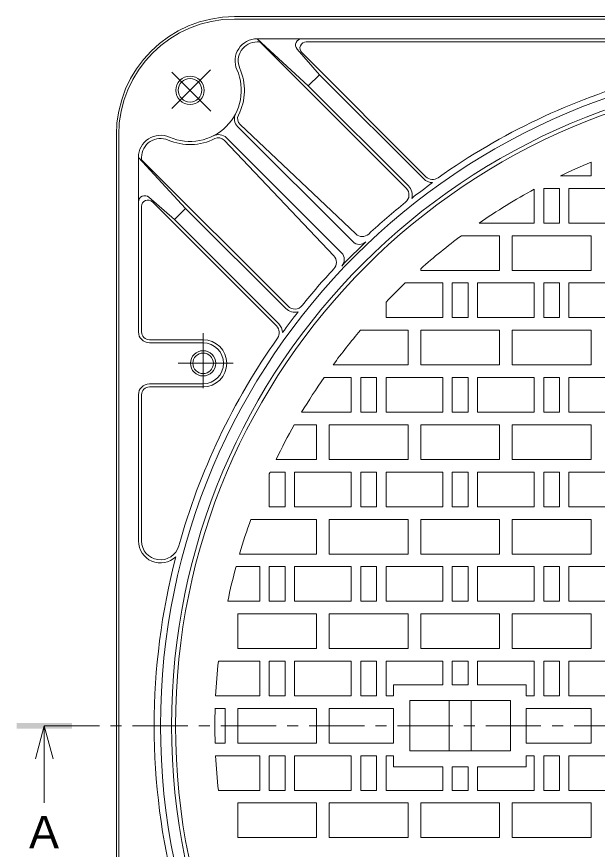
# Model space of a CAD drawing. Units: millimetres, scale not verified. Extents: x -1027 to 1330, y -947 to 943.
# Drawn here: x -1027 to -659, y 353 to 881 of the extents above; entities that cross this region are included whole.
import ezdxf
from ezdxf.enums import TextEntityAlignment as Align

# ---------------------------------------------------------------- set-up
doc = ezdxf.new("R2010")
doc.units = ezdxf.units.MM
doc.header["$LTSCALE"] = 7
doc.linetypes.add('CHAIN1', pattern=[8, 5, -1, 1, -1])
for name, color, linetype, lineweight in [('0-0_通り芯', 3, 'CHAIN1', 9), ('0-1_躯体', 2, 'Continuous', 9), ('0-2_仕上', 3, 'Continuous', 9), ('0-5_寸法', 7, 'Continuous', 9)]:
    doc.layers.add(name, color=color, linetype=linetype, lineweight=lineweight)
doc.styles.add('ＭＳ ゴシック', font='')
doc.styles.get('ＭＳ ゴシック').set_extended_font_data('MS Gothic')

msp = doc.modelspace()

# ---------------------------------------------------------------- linework, layer by layer
at = {"layer": '0-0_通り芯'}
msp.add_line((-1009.529, 431.078), (-18.081, 431.078), dxfattribs=at)
at = {"layer": '0-1_躯体'}
for p, q in [((-138.805, 881.078), (-888.805, 881.078)), ((-138.805, 879.578), (-888.805, 879.578)), ((-842.135, 837.19), (-874.522, 867.078)), ((-874.522, 867.078), (-631.108, 867.078)), ((-874.522, 865.078), (-872.851, 865.078)), ((-779.985, 772.212), (-872.851, 865.078)), ((-843.396, 865.078), (-631.108, 865.078)), ((-849.239, 860.442), (-835.064, 844.261)), ((-846.224, 858.25), (-767.506, 779.532)), ((-835.064, 844.261), (-842.135, 837.19)), ((-768.92, 778.117), (-835.064, 844.261)), ((-778.571, 773.626), (-842.135, 837.19)), ((-813.943, 738.287), (-886.943, 811.287)), ((-885.381, 812.705), (-811.992, 743.19)), ((-963.805, 56.078), (-963.805, 806.078)), ((-962.305, 56.078), (-962.305, 806.078)), ((-821.014, 731.216), (-894.014, 804.216)), ((-895.432, 802.655), (-825.917, 729.265)), ((-919.917, 759.408), (-949.805, 791.795)), ((-949.805, 681.078), (-949.805, 791.795)), ((-947.805, 791.795), (-947.805, 790.125)), ((-854.938, 697.258), (-947.805, 790.125)), ((-943.169, 766.513), (-926.988, 752.337)), ((-940.976, 763.498), (-862.258, 684.779)), ((-947.805, 681.078), (-947.805, 760.669)), ((-926.988, 752.337), (-919.917, 759.408)), ((-856.068, 695.559), (-919.917, 759.408)), ((-860.557, 685.907), (-926.988, 752.337)), ((-942.805, 676.078), (-908.805, 676.078)), ((-942.805, 674.078), (-908.805, 674.078)), ((-942.805, 648.078), (-908.805, 648.078)), ((-942.805, 646.078), (-908.805, 646.078)), ((-949.805, 641.078), (-949.805, 548.381)), ((-947.805, 641.078), (-947.805, 548.381))]:
    msp.add_line(p, q, dxfattribs=at)
at = {"layer": '0-1_躯体', "linetype": 'CHAIN1'}
for p, q in [((-903.801, 821.075), (-930.762, 848.036)), ((-928.619, 822.833), (-904.144, 847.308)), ((-908.805, 680.218), (-908.805, 641.939)), ((-889.665, 661.078), (-927.944, 661.078))]:
    msp.add_line(p, q, dxfattribs=at)
at = {"layer": '0-1_躯体'}
for centre, radius in [((-513.805, 431.078), 422), ((-513.805, 431.078), 415), ((-917.089, 834.363), 9), ((-917.089, 834.363), 7.5), ((-908.805, 661.078), 8), ((-908.805, 661.078), 6.5)]:
    msp.add_circle(centre, radius, dxfattribs=at)
for centre, radius, start, end in [((-888.805, 806.078), 75, 90, 180), ((-888.805, 806.078), 73.5, 90, 180), ((-874.522, 853.078), 14, 90, 203.73387), ((-846.231, 863.078), 4, 90, 221.2191), ((-874.522, 853.078), 12, 90, 203.73387), ((-843.396, 861.078), 4, 90, 224.99875), ((-917.089, 834.363), 32.5, 246.26639, 23.73361), ((-917.089, 834.363), 34.5, 332.84584, 23.73376), ((-513.805, 431.078), 426, 105.5343, 125.27141), ((-881.993, 816.237), 7, 152.68588, 225.00072), ((-881.943, 816.335), 5, 152.84657, 226.55304), ((-935.805, 791.795), 14, 66.26613, 180), ((-935.805, 791.795), 12, 66.26613, 180), ((-917.089, 834.363), 34.5, 246.26624, 297.15407), ((-898.964, 799.267), 7, 44.99928, 117.31412), ((-899.062, 799.216), 5, 43.44696, 117.15343), ((-763.263, 783.774), 8, 225, 269.9238), ((-763.263, 783.774), 6, 225, 305.27097), ((-784.228, 767.969), 6, 308.75391, 45), ((-784.228, 767.969), 8, 344.10414, 45), ((-513.805, 431.078), 425.5, 125.89465, 128.13083), ((-945.805, 763.504), 4, 48.78073, 180), ((-943.805, 760.669), 4, 45.00125, 180), ((-513.805, 431.078), 426, 128.75404, 132.89813), ((-807.866, 747.546), 6, 226.55321, 312.89851), ((-513.805, 431.078), 423.6, 133.53278, 136.46721), ((-809.7, 742.53), 6, 225, 313.53372), ((-830.273, 725.139), 6, 317.10149, 43.44679), ((-825.256, 726.974), 6, 316.46628, 45), ((-513.805, 431.078), 426, 137.10187, 141.24596), ((-850.696, 701.501), 6, 225, 321.24609), ((-513.805, 431.078), 425.5, 141.86917, 144.10535), ((-850.696, 701.501), 8, 225, 285.89586), ((-866.501, 680.537), 6, 324.72903, 45), ((-866.501, 680.537), 8, 0.0762, 45), ((-942.805, 681.078), 7, 180, 270), ((-942.805, 681.078), 5, 180, 270), ((-513.805, 431.078), 426, 144.72859, 164.46568), ((-908.805, 661.078), 15, 270, 90), ((-908.805, 661.078), 13, 270, 90), ((-942.805, 641.078), 7, 90, 180), ((-942.805, 641.078), 5, 90, 180), ((-935.805, 548.381), 14, 180, 313.93802), ((-935.805, 548.381), 12, 180, 344.46584), ((-513.805, 431.078), 426, 165.4222, 194.57781)]:
    msp.add_arc(centre, radius, start, end, dxfattribs=at)
at = {"layer": '0-2_仕上'}
for p, q in [((-662.805, 780.078), (-662.805, 788.786)), ((-682.195, 780.078), (-662.805, 780.078)), ((-698.805, 771.565), (-698.805, 750.078)), ((-698.805, 750.078), (-733.794, 750.078)), ((-744.965, 742.078), (-720.805, 742.078)), ((-720.805, 742.078), (-720.805, 720.078)), ((-712.805, 742.078), (-662.805, 742.078)), ((-712.805, 720.078), (-712.805, 742.078)), ((-662.805, 720.078), (-662.805, 742.078)), ((-770.805, 720.078), (-770.805, 721.091)), ((-770.805, 720.078), (-720.805, 720.078)), ((-712.805, 720.078), (-662.805, 720.078)), ((-780.629, 712.079), (-756.805, 712.079)), ((-792.805, 690.078), (-792.805, 699.993)), ((-809.025, 682.078), (-778.805, 682.078)), ((-778.805, 682.078), (-778.805, 660.078)), ((-770.805, 682.078), (-720.805, 682.078)), ((-770.805, 660.078), (-770.805, 682.078)), ((-720.805, 682.078), (-720.805, 660.078)), ((-712.805, 682.078), (-662.805, 682.078)), ((-712.805, 660.078), (-712.805, 682.078)), ((-662.805, 660.078), (-662.805, 682.078)), ((-826.399, 660.078), (-778.805, 660.078)), ((-770.805, 660.078), (-720.805, 660.078)), ((-712.805, 660.078), (-662.805, 660.078)), ((-832.105, 652.078), (-814.805, 652.078)), ((-814.805, 652.078), (-814.805, 630.078)), ((-808.805, 652.078), (-798.805, 652.078)), ((-808.805, 630.078), (-808.805, 652.078)), ((-798.805, 652.078), (-798.805, 630.078)), ((-846.303, 630.078), (-814.805, 630.078)), ((-798.805, 630.078), (-808.805, 630.078)), ((-850.962, 622.078), (-836.805, 622.078)), ((-836.805, 622.078), (-836.805, 600.078)), ((-828.805, 622.078), (-778.805, 622.078)), ((-828.805, 600.078), (-828.805, 622.078)), ((-778.805, 622.078), (-778.805, 600.078)), ((-770.805, 622.078), (-720.805, 622.078)), ((-770.805, 600.078), (-770.805, 622.078)), ((-720.805, 622.078), (-720.805, 600.078)), ((-712.805, 622.078), (-662.805, 622.078)), ((-712.805, 600.078), (-712.805, 622.078)), ((-662.805, 600.078), (-662.805, 622.078)), ((-862.51, 600.078), (-836.805, 600.078)), ((-828.805, 600.078), (-778.805, 600.078)), ((-770.805, 600.078), (-720.805, 600.078)), ((-712.805, 600.078), (-662.805, 600.078)), ((-866.275, 592.078), (-856.805, 592.078)), ((-808.805, 592.078), (-798.805, 592.078)), ((-808.805, 570.078), (-808.805, 592.078)), ((-798.805, 592.078), (-798.805, 570.078)), ((-866.805, 570.078), (-866.805, 590.912)), ((-850.805, 570.078), (-814.805, 570.078)), ((-798.805, 570.078), (-808.805, 570.078)), ((-878.49, 562.078), (-836.805, 562.078)), ((-836.805, 562.078), (-836.805, 540.078)), ((-828.805, 562.078), (-778.805, 562.078)), ((-828.805, 540.078), (-828.805, 562.078)), ((-778.805, 562.078), (-778.805, 540.078)), ((-770.805, 562.078), (-720.805, 562.078)), ((-770.805, 540.078), (-770.805, 562.078)), ((-720.805, 562.078), (-720.805, 540.078)), ((-712.805, 562.078), (-662.805, 562.078)), ((-712.805, 540.078), (-712.805, 562.078)), ((-662.805, 540.078), (-662.805, 562.078)), ((-885.659, 540.078), (-836.805, 540.078)), ((-828.805, 540.078), (-778.805, 540.078)), ((-770.805, 540.078), (-720.805, 540.078)), ((-712.805, 540.078), (-662.805, 540.078)), ((-887.911, 532.078), (-872.805, 532.078)), ((-872.805, 532.078), (-872.805, 510.078)), ((-808.805, 532.078), (-798.805, 532.078)), ((-808.805, 510.078), (-808.805, 532.078)), ((-798.805, 532.078), (-798.805, 510.078)), ((-872.805, 510.078), (-893.166, 510.078)), ((-850.805, 510.078), (-814.805, 510.078)), ((-798.805, 510.078), (-808.805, 510.078)), ((-886.805, 502.078), (-836.805, 502.078)), ((-886.805, 480.078), (-886.805, 502.078)), ((-836.805, 502.078), (-836.805, 480.078)), ((-828.805, 502.078), (-778.805, 502.078)), ((-828.805, 480.078), (-828.805, 502.078)), ((-778.805, 502.078), (-778.805, 480.078)), ((-770.805, 502.078), (-720.805, 502.078)), ((-770.805, 480.078), (-770.805, 502.078)), ((-720.805, 502.078), (-720.805, 480.078)), ((-712.805, 502.078), (-662.805, 502.078)), ((-712.805, 480.078), (-712.805, 502.078)), ((-662.805, 480.078), (-662.805, 502.078)), ((-886.805, 480.078), (-836.805, 480.078)), ((-828.805, 480.078), (-778.805, 480.078)), ((-770.805, 480.078), (-720.805, 480.078)), ((-712.805, 480.078), (-662.805, 480.078)), ((-899.129, 472.078), (-872.805, 472.078)), ((-872.805, 472.078), (-872.805, 450.078)), ((-808.805, 472.078), (-798.805, 472.078)), ((-808.805, 450.078), (-808.805, 472.078)), ((-798.805, 472.078), (-798.805, 450.078)), ((-792.805, 472.078), (-756.805, 472.078)), ((-792.805, 450.078), (-792.805, 472.078)), ((-756.805, 472.078), (-756.805, 457.078)), ((-750.805, 472.078), (-740.805, 472.078)), ((-750.805, 457.078), (-750.805, 472.078)), ((-740.805, 472.078), (-740.805, 457.078)), ((-734.805, 457.078), (-734.805, 472.078)), ((-787.986, 457.078), (-787.986, 450.078)), ((-756.805, 457.078), (-787.986, 457.078)), ((-740.805, 457.078), (-750.805, 457.078)), ((-704.001, 457.078), (-734.805, 457.078)), ((-704.001, 457.078), (-704.001, 450.078)), ((-872.805, 450.078), (-900.839, 450.078)), ((-850.805, 450.078), (-814.805, 450.078)), ((-798.805, 450.078), (-808.805, 450.078)), ((-792.805, 450.078), (-787.986, 450.078)), ((-698.805, 450.078), (-704.001, 450.078)), ((-713.805, 447.078), (-777.805, 447.078)), ((-777.805, 447.078), (-777.805, 415.078)), ((-752.805, 447.078), (-752.805, 415.078)), ((-738.805, 415.078), (-738.805, 447.078)), ((-713.805, 415.078), (-713.805, 447.078)), ((-901.149, 442.078), (-894.805, 442.078)), ((-894.805, 420.078), (-894.805, 442.078)), ((-886.805, 442.078), (-836.805, 442.078)), ((-886.805, 420.078), (-886.805, 442.078)), ((-836.805, 420.078), (-836.805, 442.078)), ((-828.805, 442.078), (-787.986, 442.078)), ((-828.805, 420.078), (-828.805, 442.078)), ((-787.986, 420.078), (-787.986, 442.078)), ((-704.001, 442.078), (-662.805, 442.078)), ((-704.001, 442.078), (-704.001, 420.078)), ((-662.805, 420.078), (-662.805, 442.078)), ((-901.149, 420.078), (-894.805, 420.078)), ((-886.805, 420.078), (-836.805, 420.078)), ((-828.805, 420.078), (-787.986, 420.078)), ((-704.001, 420.078), (-662.805, 420.078)), ((-713.805, 415.078), (-777.805, 415.078)), ((-872.805, 412.078), (-900.839, 412.078)), ((-872.805, 390.078), (-872.805, 412.078)), ((-850.805, 412.078), (-814.805, 412.078)), ((-808.805, 412.078), (-808.805, 390.078)), ((-798.805, 412.078), (-808.805, 412.078)), ((-798.805, 390.078), (-798.805, 412.078)), ((-792.805, 412.078), (-792.805, 390.078)), ((-792.805, 412.078), (-787.986, 412.078)), ((-787.986, 405.078), (-787.986, 412.078)), ((-704.001, 405.078), (-704.001, 412.078)), ((-698.805, 412.078), (-704.001, 412.078)), ((-756.805, 405.078), (-787.986, 405.078)), ((-756.805, 390.078), (-756.805, 405.078)), ((-750.805, 405.078), (-750.805, 390.078)), ((-740.805, 405.078), (-750.805, 405.078)), ((-740.805, 390.078), (-740.805, 405.078)), ((-734.805, 405.078), (-734.805, 390.078)), ((-704.001, 405.078), (-734.805, 405.078)), ((-899.129, 390.078), (-872.805, 390.078)), ((-808.805, 390.078), (-798.805, 390.078)), ((-792.805, 390.078), (-756.805, 390.078)), ((-750.805, 390.078), (-740.805, 390.078)), ((-886.805, 382.078), (-886.805, 360.078)), ((-886.805, 382.078), (-836.805, 382.078)), ((-836.805, 360.078), (-836.805, 382.078)), ((-828.805, 382.078), (-828.805, 360.078)), ((-828.805, 382.078), (-778.805, 382.078)), ((-778.805, 360.078), (-778.805, 382.078)), ((-770.805, 382.078), (-770.805, 360.078)), ((-770.805, 382.078), (-720.805, 382.078)), ((-720.805, 360.078), (-720.805, 382.078)), ((-712.805, 382.078), (-712.805, 360.078)), ((-712.805, 382.078), (-662.805, 382.078)), ((-662.805, 382.078), (-662.805, 360.078)), ((-886.805, 360.078), (-836.805, 360.078)), ((-828.805, 360.078), (-778.805, 360.078)), ((-770.805, 360.078), (-720.805, 360.078)), ((-712.805, 360.078), (-662.805, 360.078))]:
    msp.add_line(p, q, dxfattribs=at)
for points in [[(-692.805, 750.078), (-692.805, 772.078), (-682.805, 772.078), (-682.805, 750.078)], [(-676.805, 750.078), (-676.805, 772.078), (-640.805, 772.078), (-640.805, 750.078)], [(-750.805, 690.078), (-750.805, 712.079), (-740.805, 712.079), (-740.805, 690.078)], [(-734.805, 690.078), (-734.805, 712.079), (-698.805, 712.079), (-698.805, 690.078)], [(-692.805, 690.078), (-692.805, 712.079), (-682.805, 712.079), (-682.805, 690.078)], [(-676.805, 690.078), (-676.805, 712.079), (-640.805, 712.079), (-640.805, 690.078)], [(-792.805, 630.078), (-792.805, 652.078), (-756.805, 652.078), (-756.805, 630.078)], [(-750.805, 630.078), (-750.805, 652.078), (-740.805, 652.078), (-740.805, 630.078)], [(-734.805, 630.078), (-734.805, 652.078), (-698.805, 652.078), (-698.805, 630.078)], [(-692.805, 630.078), (-692.805, 652.078), (-682.805, 652.078), (-682.805, 630.078)], [(-676.805, 630.078), (-676.805, 652.078), (-640.805, 652.078), (-640.805, 630.078)], [(-792.805, 570.078), (-792.805, 592.078), (-756.805, 592.078), (-756.805, 570.078)], [(-750.805, 570.078), (-750.805, 592.078), (-740.805, 592.078), (-740.805, 570.078)], [(-734.805, 570.078), (-734.805, 592.078), (-698.805, 592.078), (-698.805, 570.078)], [(-692.805, 570.078), (-692.805, 592.078), (-682.805, 592.078), (-682.805, 570.078)], [(-676.805, 570.078), (-676.805, 592.078), (-640.805, 592.078), (-640.805, 570.078)], [(-866.805, 510.078), (-866.805, 532.078), (-856.805, 532.078), (-856.805, 510.078)], [(-792.805, 510.078), (-792.805, 532.078), (-756.805, 532.078), (-756.805, 510.078)], [(-750.805, 510.078), (-750.805, 532.078), (-740.805, 532.078), (-740.805, 510.078)], [(-734.805, 510.078), (-734.805, 532.078), (-698.805, 532.078), (-698.805, 510.078)], [(-692.805, 510.078), (-692.805, 532.078), (-682.805, 532.078), (-682.805, 510.078)], [(-676.805, 510.078), (-676.805, 532.078), (-640.805, 532.078), (-640.805, 510.078)], [(-866.805, 450.078), (-866.805, 472.078), (-856.805, 472.078), (-856.805, 450.078)], [(-692.805, 450.078), (-692.805, 472.078), (-682.805, 472.078), (-682.805, 450.078)], [(-676.805, 450.078), (-676.805, 472.078), (-640.805, 472.078), (-640.805, 450.078)], [(-866.805, 412.078), (-866.805, 390.078), (-856.805, 390.078), (-856.805, 412.078)], [(-692.805, 412.078), (-692.805, 390.078), (-682.805, 390.078), (-682.805, 412.078)], [(-676.805, 412.078), (-676.805, 390.078), (-640.805, 390.078), (-640.805, 412.078)]]:
    msp.add_lwpolyline(points, close=True, dxfattribs=at)
for points in [[(-756.805, 712.079), (-756.805, 690.078), (-792.805, 690.078)], [(-856.805, 592.078), (-856.805, 570.078), (-866.805, 570.078)], [(-850.805, 570.078), (-850.805, 592.078), (-814.805, 592.078), (-814.805, 570.078)], [(-850.805, 510.078), (-850.805, 532.078), (-814.805, 532.078), (-814.805, 510.078)], [(-850.805, 450.078), (-850.805, 472.078), (-814.805, 472.078), (-814.805, 450.078)], [(-734.805, 472.078), (-698.805, 472.078), (-698.805, 450.078)], [(-850.805, 412.078), (-850.805, 390.078), (-814.805, 390.078), (-814.805, 412.078)], [(-734.805, 390.078), (-698.805, 390.078), (-698.805, 412.078)]]:
    msp.add_lwpolyline(points, dxfattribs=at)
msp.add_circle((-513.805, 431.078), 412.5, dxfattribs=at)
for start, end in [(112.61375, 115.75699), (118.51701, 124.591), (126.62271, 131.54639), (133.51765, 136.05449), (139.62839, 143.77426), (145.22723, 149.09953), (150.4684, 154.14282), (155.45018, 155.63956), (160.24098, 163.66275), (164.89162, 168.2366), (173.92638, 177.18953), (178.34622, 181.62668), (182.81047, 186.07362)]:
    msp.add_arc((-513.805, 431.078), 387.5, start, end, dxfattribs=at)
at = {"layer": '0-5_寸法', "color": 4}
for q in [(-1015.129, 410.078), (-1009.529, 382.078), (-1003.929, 410.078)]:
    msp.add_line((-1009.529, 431.078), q, dxfattribs=at)
msp.add_solid([(-1027.029, 429.328), (-992.029, 429.328), (-1027.029, 432.828), (-992.029, 432.828)], dxfattribs=at)

# ---------------------------------------------------------------- texts
at = {"layer": '0-5_寸法', "color": 2, "style": 'ＭＳ ゴシック'}
msp.add_text('Ａ', height=20.53, dxfattribs=at).set_placement((-1023.529, 347.078), align=Align.BOTTOM_LEFT)

doc.saveas('drawing.dxf')
